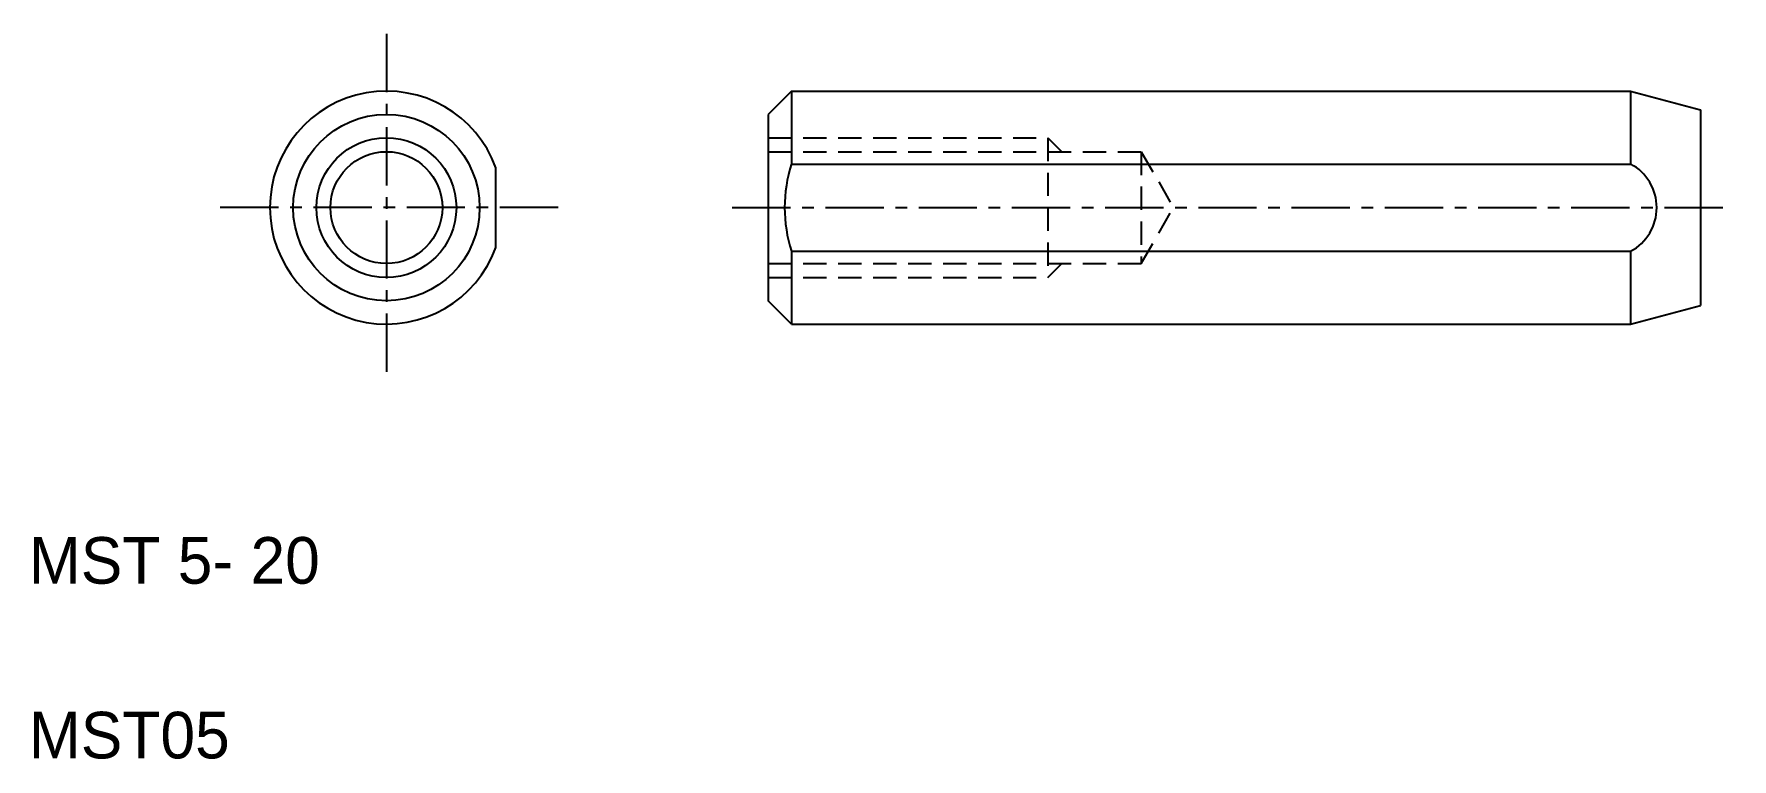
# Model space of a CAD drawing. Extents: x 98.7 to 135.1, y 164.9 to 180.5.
import ezdxf

# ---------------------------------------------------------------- set-up
doc = ezdxf.new("R2010")
doc.units = 0
doc.linetypes.add('CENTER', pattern=[2, 1.25, -0.25, 0.25, -0.25])
doc.linetypes.add('DASHED', pattern=[0.75, 0.5, -0.25])
doc.layers.get('0').update_dxf_attribs({"linetype": 'CONTINUOUS'})
doc.layers.add('CENTER', color=1, linetype='CENTER')

msp = doc.modelspace()

# ---------------------------------------------------------------- linework, layer by layer
at = {"color": 7, "linetype": 'CONTINUOUS'}
for p, q in [((114.917, 179.256), (114.417, 178.756)), ((114.917, 179.256), (132.917, 179.256)), ((114.917, 179.256), (114.917, 177.692)), ((132.917, 179.256), (132.917, 177.692)), ((132.917, 179.256), (134.417, 178.854)), ((132.917, 179.122), (132.917, 179.122)), ((114.417, 178.756), (114.417, 174.756)), ((134.417, 178.854), (134.417, 174.657)), ((108.575, 175.903), (108.575, 177.608)), ((114.917, 177.692), (132.917, 177.692)), ((114.917, 175.819), (132.917, 175.819)), ((114.917, 175.819), (114.917, 174.256)), ((132.917, 175.819), (132.917, 174.256)), ((114.917, 174.256), (114.417, 174.756)), ((132.917, 174.256), (134.417, 174.657)), ((114.917, 174.256), (132.917, 174.256))]:
    msp.add_line(p, q, dxfattribs=at)
at = {"color": 3, "linetype": 'DASHED'}
for p, q in [((114.417, 178.256), (120.417, 178.256)), ((120.417, 178.256), (120.417, 175.256)), ((120.417, 178.256), (120.717, 177.956)), ((114.417, 177.956), (122.417, 177.956)), ((122.417, 177.956), (123.11, 176.756)), ((122.417, 177.956), (122.417, 175.556)), ((122.417, 175.556), (123.11, 176.756)), ((114.417, 175.556), (122.417, 175.556)), ((114.417, 175.256), (120.417, 175.256)), ((120.417, 175.256), (120.717, 175.556))]:
    msp.add_line(p, q, dxfattribs=at)
at = {"color": 7, "linetype": 'CONTINUOUS'}
for radius in [2, 1.2]:
    msp.add_circle((106.225, 176.756), radius, dxfattribs=at)
at = {"color": 3, "linetype": 'CONTINUOUS'}
msp.add_circle((106.225, 176.756), 1.5, dxfattribs=at)
at = {"color": 7, "linetype": 'CONTINUOUS'}
for centre, radius, start, end in [((106.225, 176.756), 2.5, 19.9484, 340.0516), ((117.767, 176.756), 3, 161.8051, 198.1949), ((132.413, 176.756), 1.064, 298.2744, 61.7256)]:
    msp.add_arc(centre, radius, start, end, dxfattribs=at)
at = {"layer": 'CENTER', "color": 1, "linetype": 'CENTER'}
for p, q in [((106.225, 180.483), (106.225, 173.157)), ((109.91, 176.756), (102.58, 176.756)), ((113.644, 176.756), (135.092, 176.756))]:
    msp.add_line(p, q, dxfattribs=at)

# ---------------------------------------------------------------- texts
at = {"color": 7, "linetype": 'CONTINUOUS'}
for s, p in [('MST 5- 20', (98.554, 168.685)), ('MST05', (98.554, 164.935))]:
    msp.add_text(s, height=1, dxfattribs=at).set_placement(p)

doc.saveas('drawing.dxf')
